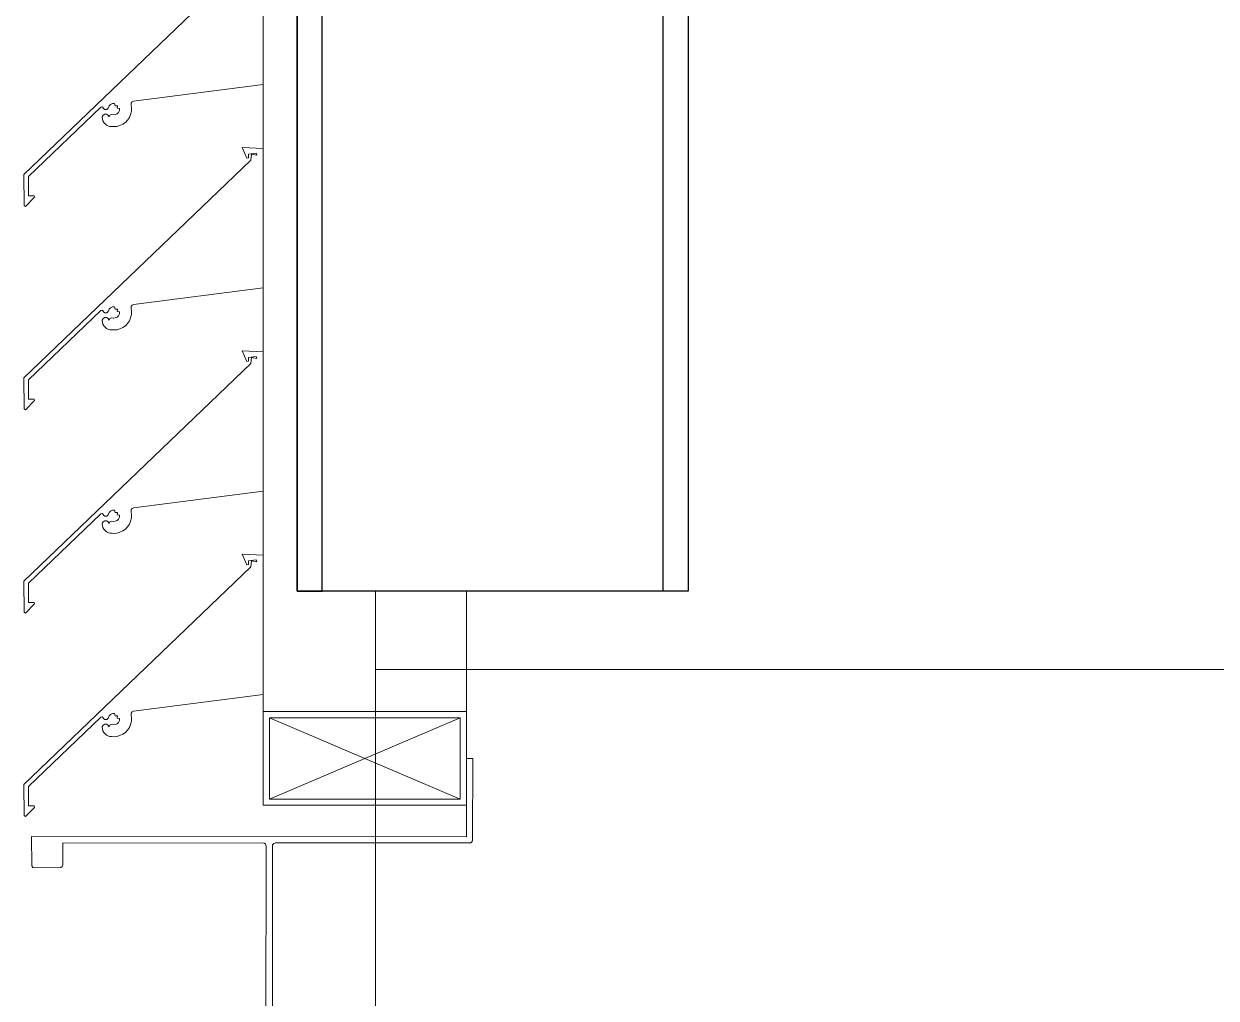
# Model space of a CAD drawing. Header units: millimetres. Extents: x -220592 to 404889, y -217665 to 38245.
# Drawn here: x 27678.1 to 28059.2, y -30120.9 to -29809.4 of the extents above; entities that cross this region are included whole.
import ezdxf

# ---------------------------------------------------------------- set-up
doc = ezdxf.new("R2010")
doc.units = ezdxf.units.MM
doc.set_wipeout_variables(frame=1)
doc.linetypes.add('XKITLINE00', pattern=[0])
for name, color, linetype in [('000 - 0_HIDE_OBJ_FRAMING_DEF_SUB_1', 7, 'Continuous'), ('000 - STRUCTURE_STEEL_FRAMING_SUB_COLOR_1', 7, 'Continuous'), ('000 - STRUCTURE_STEEL_FRAMING_SUB_COLOR_2', 7, 'Continuous'), ('000 - STRUCTURE_STEEL_FRAMING_WIPEOUT_', 7, 'Continuous')]:
    doc.layers.add(name, color=color, linetype=linetype)
doc.layers.add('Part', color=7, linetype='Continuous', lineweight=0)

# ---------------------------------------------------------------- blocks, each defined once
blk = doc.blocks.new('*A14761')
at = {"layer": 'Part', "color": 7, "linetype": 'XKITLINE00', "lineweight": 0}
for p, q in [((-171.648652, 214.556249), (-171.648652, 227.756135)), ((-172.298652, 216.356131), (-172.298652, 216.560427)), ((-172.298652, 215.706131), (-172.298652, 215.910427)), ((-172.298652, 215.056131), (-172.298652, 215.260427)), ((-172.298652, 214.556249), (-172.298652, 214.610427))]:
    blk.add_line(p, q, dxfattribs=at)
blk = doc.blocks.new('*A14820')
at = {"layer": 'Part', "color": 7, "linetype": 'XKITLINE00', "lineweight": 0}
for p, q in [((-172.298462, 215.056123), (-172.366148, 215.058745)), ((-172.366148, 215.058745), (-172.350613, 215.025258)), ((-172.34549, 215.02567), (-172.345361, 215.037861)), ((-172.345361, 215.037861), (-172.320378, 215.041001)), ((-172.335358, 215.037332), (-172.338255, 215.018789)), ((-172.335358, 215.037332), (-172.318342, 215.034428)), ((-172.320378, 215.041001), (-172.318342, 215.034428)), ((-172.298455, 214.610453), (-172.298462, 215.056123)), ((-172.338255, 215.018789), (-173.063377, 214.322543)), ((-172.350613, 215.025258), (-172.34549, 215.02567)), ((-172.712461, 214.557423), (-172.298455, 214.610453)), ((-173.048341, 214.316176), (-172.817326, 214.537579)), ((-172.817326, 214.537579), (-172.812166, 214.538671)), ((-172.812166, 214.538671), (-172.808512, 214.534044)), ((-172.808512, 214.534044), (-172.804048, 214.53019)), ((-172.798154, 214.530396), (-172.793971, 214.534553)), ((-172.793971, 214.534553), (-172.790857, 214.542126)), ((-172.790857, 214.542126), (-172.78619, 214.546913)), ((-172.78619, 214.546913), (-172.780114, 214.549703)), ((-172.780114, 214.549703), (-172.773442, 214.550125)), ((-172.773442, 214.550125), (-172.77112, 214.542735)), ((-172.77112, 214.542735), (-172.763955, 214.541791)), ((-172.763955, 214.541791), (-172.765124, 214.534731)), ((-172.765124, 214.534731), (-172.757418, 214.533625)), ((-172.757418, 214.533625), (-172.757988, 214.527141)), ((-172.720912, 214.545159), (-172.720672, 214.550681)), ((-172.719426, 214.535025), (-172.720912, 214.545159)), ((-172.720672, 214.550681), (-172.717536, 214.555233)), ((-172.719801, 214.524789), (-172.719426, 214.535025)), ((-172.717536, 214.555233), (-172.712461, 214.557423)), ((-172.810019, 214.512761), (-172.812659, 214.507287)), ((-172.812659, 214.507287), (-172.812163, 214.499517)), ((-172.812163, 214.499517), (-172.810428, 214.494021)), ((-172.804875, 214.515998), (-172.810019, 214.512761)), ((-172.798797, 214.51601), (-172.804875, 214.515998)), ((-172.804048, 214.53019), (-172.798154, 214.530396)), ((-172.793641, 214.512792), (-172.798797, 214.51601)), ((-172.790699, 214.50732), (-172.793641, 214.512792)), ((-172.788669, 214.512301), (-172.790699, 214.50732)), ((-172.783858, 214.514708), (-172.788669, 214.512301)), ((-172.77794, 214.513803), (-172.783858, 214.514708)), ((-172.77144, 214.514147), (-172.77794, 214.513803)), ((-172.765472, 214.516745), (-172.77144, 214.514147)), ((-172.76079, 214.521267), (-172.765472, 214.516745)), ((-172.757988, 214.527141), (-172.76079, 214.521267)), ((-172.738758, 214.489423), (-172.731662, 214.49681)), ((-172.731662, 214.49681), (-172.726022, 214.50536)), ((-172.726022, 214.50536), (-172.722024, 214.51479)), ((-172.722024, 214.51479), (-172.719801, 214.524789)), ((-172.810428, 214.494021), (-172.807674, 214.488958)), ((-172.807674, 214.488958), (-172.804002, 214.484515)), ((-172.804002, 214.484515), (-172.799549, 214.480857)), ((-172.799549, 214.480857), (-172.794479, 214.478117)), ((-172.794479, 214.478117), (-172.788978, 214.476398)), ((-172.788978, 214.476398), (-172.78325, 214.475762)), ((-172.78325, 214.475762), (-172.776451, 214.475664)), ((-172.776451, 214.475664), (-172.766238, 214.476449)), ((-172.766238, 214.476449), (-172.756337, 214.479072)), ((-172.756337, 214.479072), (-172.747074, 214.483445)), ((-172.747074, 214.483445), (-172.738758, 214.489423)), ((-173.063377, 214.322543), (-173.062824, 214.223392)), ((-173.047999, 214.25483), (-173.048341, 214.316176)), ((-173.058143, 214.220923), (-173.029494, 214.249812)), ((-173.030579, 214.254733), (-173.047999, 214.25483)), ((-173.029494, 214.249812), (-173.030579, 214.254733)), ((-173.062824, 214.223392), (-173.058143, 214.220923))]:
    blk.add_line(p, q, dxfattribs=at)
blk = doc.blocks.new('*A14821')
at = {"layer": 'Part', "color": 7, "linetype": 'XKITLINE00', "lineweight": 0}
for p, q in [((-172.298462, 215.706123), (-172.366148, 215.708745)), ((-172.366148, 215.708745), (-172.350613, 215.675258)), ((-172.34549, 215.67567), (-172.345361, 215.687861)), ((-172.345361, 215.687861), (-172.320378, 215.691001)), ((-172.335358, 215.687332), (-172.338255, 215.668789)), ((-172.335358, 215.687332), (-172.318342, 215.684428)), ((-172.320378, 215.691001), (-172.318342, 215.684428)), ((-172.298455, 215.260453), (-172.298462, 215.706123)), ((-172.338255, 215.668789), (-173.063377, 214.972543)), ((-172.350613, 215.675258), (-172.34549, 215.67567)), ((-172.712461, 215.207423), (-172.298455, 215.260453)), ((-173.048341, 214.966176), (-172.817326, 215.187579)), ((-172.817326, 215.187579), (-172.812166, 215.188671)), ((-172.812166, 215.188671), (-172.808512, 215.184044)), ((-172.808512, 215.184044), (-172.804048, 215.18019)), ((-172.798154, 215.180396), (-172.793971, 215.184553)), ((-172.793971, 215.184553), (-172.790857, 215.192126)), ((-172.790857, 215.192126), (-172.78619, 215.196913)), ((-172.78619, 215.196913), (-172.780114, 215.199703)), ((-172.780114, 215.199703), (-172.773442, 215.200125)), ((-172.773442, 215.200125), (-172.77112, 215.192735)), ((-172.77112, 215.192735), (-172.763955, 215.191791)), ((-172.763955, 215.191791), (-172.765124, 215.184731)), ((-172.765124, 215.184731), (-172.757418, 215.183625)), ((-172.757418, 215.183625), (-172.757988, 215.177141)), ((-172.720912, 215.195159), (-172.720672, 215.200681)), ((-172.719426, 215.185025), (-172.720912, 215.195159)), ((-172.720672, 215.200681), (-172.717536, 215.205233)), ((-172.719801, 215.174789), (-172.719426, 215.185025)), ((-172.717536, 215.205233), (-172.712461, 215.207423)), ((-172.810019, 215.162761), (-172.812659, 215.157287)), ((-172.812659, 215.157287), (-172.812163, 215.149517)), ((-172.812163, 215.149517), (-172.810428, 215.144021)), ((-172.810428, 215.144021), (-172.807674, 215.138958)), ((-172.804875, 215.165998), (-172.810019, 215.162761)), ((-172.798797, 215.16601), (-172.804875, 215.165998)), ((-172.804048, 215.18019), (-172.798154, 215.180396)), ((-172.793641, 215.162792), (-172.798797, 215.16601)), ((-172.790699, 215.15732), (-172.793641, 215.162792)), ((-172.788669, 215.162301), (-172.790699, 215.15732)), ((-172.783858, 215.164708), (-172.788669, 215.162301)), ((-172.77794, 215.163803), (-172.783858, 215.164708)), ((-172.77144, 215.164147), (-172.77794, 215.163803)), ((-172.765472, 215.166745), (-172.77144, 215.164147)), ((-172.76079, 215.171267), (-172.765472, 215.166745)), ((-172.757988, 215.177141), (-172.76079, 215.171267)), ((-172.738758, 215.139423), (-172.731662, 215.14681)), ((-172.731662, 215.14681), (-172.726022, 215.15536)), ((-172.726022, 215.15536), (-172.722024, 215.16479)), ((-172.722024, 215.16479), (-172.719801, 215.174789)), ((-172.807674, 215.138958), (-172.804002, 215.134515)), ((-172.804002, 215.134515), (-172.799549, 215.130857)), ((-172.799549, 215.130857), (-172.794479, 215.128117)), ((-172.794479, 215.128117), (-172.788978, 215.126398)), ((-172.788978, 215.126398), (-172.78325, 215.125762)), ((-172.78325, 215.125762), (-172.776451, 215.125664)), ((-172.776451, 215.125664), (-172.766238, 215.126449)), ((-172.766238, 215.126449), (-172.756337, 215.129072)), ((-172.756337, 215.129072), (-172.747074, 215.133445)), ((-172.747074, 215.133445), (-172.738758, 215.139423)), ((-173.063377, 214.972543), (-173.062824, 214.873392)), ((-173.047999, 214.90483), (-173.048341, 214.966176)), ((-173.058143, 214.870923), (-173.029494, 214.899812)), ((-173.030579, 214.904733), (-173.047999, 214.90483)), ((-173.029494, 214.899812), (-173.030579, 214.904733)), ((-173.062824, 214.873392), (-173.058143, 214.870923))]:
    blk.add_line(p, q, dxfattribs=at)
blk = doc.blocks.new('*A14822')
at = {"layer": 'Part', "color": 7, "linetype": 'XKITLINE00', "lineweight": 0}
for p, q in [((-172.298462, 216.356123), (-172.366148, 216.358745)), ((-172.366148, 216.358745), (-172.350613, 216.325258)), ((-172.350613, 216.325258), (-172.34549, 216.32567)), ((-172.34549, 216.32567), (-172.345361, 216.337861)), ((-172.345361, 216.337861), (-172.320378, 216.341001)), ((-172.335358, 216.337332), (-172.338255, 216.318789)), ((-172.335358, 216.337332), (-172.318342, 216.334428)), ((-172.320378, 216.341001), (-172.318342, 216.334428)), ((-172.298455, 215.910453), (-172.298462, 216.356123)), ((-172.338255, 216.318789), (-173.063377, 215.622543)), ((-172.712461, 215.857423), (-172.298455, 215.910453)), ((-173.048341, 215.616176), (-172.817326, 215.837579)), ((-172.817326, 215.837579), (-172.812166, 215.838671)), ((-172.812166, 215.838671), (-172.808512, 215.834044)), ((-172.808512, 215.834044), (-172.804048, 215.83019)), ((-172.804048, 215.83019), (-172.798154, 215.830396)), ((-172.798154, 215.830396), (-172.793971, 215.834553)), ((-172.793971, 215.834553), (-172.790857, 215.842126)), ((-172.790857, 215.842126), (-172.78619, 215.846913)), ((-172.78619, 215.846913), (-172.780114, 215.849703)), ((-172.780114, 215.849703), (-172.773442, 215.850125)), ((-172.773442, 215.850125), (-172.77112, 215.842735)), ((-172.77112, 215.842735), (-172.763955, 215.841791)), ((-172.763955, 215.841791), (-172.765124, 215.834731)), ((-172.765124, 215.834731), (-172.757418, 215.833625)), ((-172.757418, 215.833625), (-172.757988, 215.827141)), ((-172.720912, 215.845159), (-172.720672, 215.850681)), ((-172.719426, 215.835025), (-172.720912, 215.845159)), ((-172.720672, 215.850681), (-172.717536, 215.855233)), ((-172.719801, 215.824789), (-172.719426, 215.835025)), ((-172.717536, 215.855233), (-172.712461, 215.857423)), ((-172.810019, 215.812761), (-172.812659, 215.807287)), ((-172.812659, 215.807287), (-172.812163, 215.799517)), ((-172.812163, 215.799517), (-172.810428, 215.794021)), ((-172.810428, 215.794021), (-172.807674, 215.788958)), ((-172.804875, 215.815998), (-172.810019, 215.812761)), ((-172.798797, 215.81601), (-172.804875, 215.815998)), ((-172.793641, 215.812792), (-172.798797, 215.81601)), ((-172.790699, 215.80732), (-172.793641, 215.812792)), ((-172.788669, 215.812301), (-172.790699, 215.80732)), ((-172.783858, 215.814708), (-172.788669, 215.812301)), ((-172.77794, 215.813803), (-172.783858, 215.814708)), ((-172.77144, 215.814147), (-172.77794, 215.813803)), ((-172.765472, 215.816745), (-172.77144, 215.814147)), ((-172.76079, 215.821267), (-172.765472, 215.816745)), ((-172.757988, 215.827141), (-172.76079, 215.821267)), ((-172.738758, 215.789423), (-172.731662, 215.79681)), ((-172.731662, 215.79681), (-172.726022, 215.80536)), ((-172.726022, 215.80536), (-172.722024, 215.81479)), ((-172.722024, 215.81479), (-172.719801, 215.824789)), ((-172.807674, 215.788958), (-172.804002, 215.784515)), ((-172.804002, 215.784515), (-172.799549, 215.780857)), ((-172.799549, 215.780857), (-172.794479, 215.778117)), ((-172.794479, 215.778117), (-172.788978, 215.776398)), ((-172.788978, 215.776398), (-172.78325, 215.775762)), ((-172.78325, 215.775762), (-172.776451, 215.775664)), ((-172.776451, 215.775664), (-172.766238, 215.776449)), ((-172.766238, 215.776449), (-172.756337, 215.779072)), ((-172.756337, 215.779072), (-172.747074, 215.783445)), ((-172.747074, 215.783445), (-172.738758, 215.789423)), ((-173.063377, 215.622543), (-173.062824, 215.523392)), ((-173.047999, 215.55483), (-173.048341, 215.616176)), ((-173.058143, 215.520923), (-173.029494, 215.549812)), ((-173.030579, 215.554733), (-173.047999, 215.55483)), ((-173.029494, 215.549812), (-173.030579, 215.554733)), ((-173.062824, 215.523392), (-173.058143, 215.520923))]:
    blk.add_line(p, q, dxfattribs=at)
blk = doc.blocks.new('*A14823')
at = {"layer": 'Part', "color": 7, "linetype": 'XKITLINE00', "lineweight": 0}
for p, q in [((-172.298462, 217.006123), (-172.366148, 217.008745)), ((-172.366148, 217.008745), (-172.350613, 216.975258)), ((-172.350613, 216.975258), (-172.34549, 216.97567)), ((-172.34549, 216.97567), (-172.345361, 216.987861)), ((-172.345361, 216.987861), (-172.320378, 216.991001)), ((-172.335358, 216.987332), (-172.338255, 216.968789)), ((-172.335358, 216.987332), (-172.318342, 216.984428)), ((-172.320378, 216.991001), (-172.318342, 216.984428)), ((-172.298455, 216.560453), (-172.298462, 217.006123)), ((-172.338255, 216.968789), (-173.063377, 216.272543)), ((-172.712461, 216.507423), (-172.298455, 216.560453)), ((-173.048341, 216.266176), (-172.817326, 216.487579)), ((-172.817326, 216.487579), (-172.812166, 216.488671)), ((-172.812166, 216.488671), (-172.808512, 216.484044)), ((-172.808512, 216.484044), (-172.804048, 216.48019)), ((-172.804048, 216.48019), (-172.798154, 216.480396)), ((-172.798154, 216.480396), (-172.793971, 216.484553)), ((-172.793971, 216.484553), (-172.790857, 216.492126)), ((-172.790857, 216.492126), (-172.78619, 216.496913)), ((-172.78619, 216.496913), (-172.780114, 216.499703)), ((-172.780114, 216.499703), (-172.773442, 216.500125)), ((-172.773442, 216.500125), (-172.77112, 216.492735)), ((-172.77112, 216.492735), (-172.763955, 216.491791)), ((-172.763955, 216.491791), (-172.765124, 216.484731)), ((-172.765124, 216.484731), (-172.757418, 216.483625)), ((-172.757988, 216.477141), (-172.76079, 216.471267)), ((-172.757418, 216.483625), (-172.757988, 216.477141)), ((-172.720912, 216.495159), (-172.720672, 216.500681)), ((-172.719426, 216.485025), (-172.720912, 216.495159)), ((-172.720672, 216.500681), (-172.717536, 216.505233)), ((-172.719801, 216.474789), (-172.719426, 216.485025)), ((-172.717536, 216.505233), (-172.712461, 216.507423)), ((-172.810019, 216.462761), (-172.812659, 216.457287)), ((-172.812659, 216.457287), (-172.812163, 216.449517)), ((-172.812163, 216.449517), (-172.810428, 216.444021)), ((-172.810428, 216.444021), (-172.807674, 216.438958)), ((-172.804875, 216.465998), (-172.810019, 216.462761)), ((-172.807674, 216.438958), (-172.804002, 216.434515)), ((-172.798797, 216.46601), (-172.804875, 216.465998)), ((-172.793641, 216.462792), (-172.798797, 216.46601)), ((-172.790699, 216.45732), (-172.793641, 216.462792)), ((-172.788669, 216.462301), (-172.790699, 216.45732)), ((-172.783858, 216.464708), (-172.788669, 216.462301)), ((-172.77794, 216.463803), (-172.783858, 216.464708)), ((-172.77144, 216.464147), (-172.77794, 216.463803)), ((-172.765472, 216.466745), (-172.77144, 216.464147)), ((-172.76079, 216.471267), (-172.765472, 216.466745)), ((-172.747074, 216.433445), (-172.738758, 216.439423)), ((-172.738758, 216.439423), (-172.731662, 216.44681)), ((-172.731662, 216.44681), (-172.726022, 216.45536)), ((-172.726022, 216.45536), (-172.722024, 216.46479)), ((-172.722024, 216.46479), (-172.719801, 216.474789)), ((-172.804002, 216.434515), (-172.799549, 216.430857)), ((-172.799549, 216.430857), (-172.794479, 216.428117)), ((-172.794479, 216.428117), (-172.788978, 216.426398)), ((-172.788978, 216.426398), (-172.78325, 216.425762)), ((-172.78325, 216.425762), (-172.776451, 216.425664)), ((-172.776451, 216.425664), (-172.766238, 216.426449)), ((-172.766238, 216.426449), (-172.756337, 216.429072)), ((-172.756337, 216.429072), (-172.747074, 216.433445)), ((-173.063377, 216.272543), (-173.062824, 216.173392)), ((-173.047999, 216.20483), (-173.048341, 216.266176)), ((-173.062824, 216.173392), (-173.058143, 216.170923)), ((-173.058143, 216.170923), (-173.029494, 216.199812)), ((-173.030579, 216.204733), (-173.047999, 216.20483)), ((-173.029494, 216.199812), (-173.030579, 216.204733))]:
    blk.add_line(p, q, dxfattribs=at)
blk = doc.blocks.new('*A14834')
at = {"layer": 'Part', "color": 7, "linetype": 'XKITLINE00', "lineweight": 0}
for p, q in [((-172.298652, 214.256249), (-172.298652, 214.556249)), ((-171.648652, 214.556249), (-172.298652, 214.556249)), ((-172.278652, 214.276249), (-171.668652, 214.536249)), ((-172.278652, 214.536249), (-171.668652, 214.276249)), ((-172.278652, 214.276249), (-172.278652, 214.536249)), ((-172.278652, 214.536249), (-171.668652, 214.536249)), ((-171.668652, 214.536249), (-171.668652, 214.276249)), ((-171.648652, 214.256249), (-171.648652, 214.556249)), ((-171.668652, 214.276249), (-172.278652, 214.276249)), ((-172.298652, 214.256249), (-171.648652, 214.256249))]:
    blk.add_line(p, q, dxfattribs=at)
blk = doc.blocks.new('*A14835')
at = {"layer": 'Part', "color": 7, "linetype": 'XKITLINE00', "lineweight": 0}
for p, q in [((-171.648937, 214.40603), (-171.648981, 214.15603)), ((-171.628937, 214.406027), (-171.648937, 214.40603)), ((-171.628982, 214.146027), (-171.628937, 214.406027)), ((-171.648981, 214.15603), (-173.03898, 214.156273)), ((-173.03898, 214.156273), (-173.038236, 214.062446)), ((-172.938996, 214.066255), (-172.938984, 214.136255)), ((-172.938984, 214.136255), (-172.295157, 214.135382)), ((-172.295157, 214.135382), (-172.29067, 214.131698)), ((-172.29067, 214.131698), (-172.288986, 214.126142)), ((-172.288986, 214.126142), (-172.289912, 213.182315)), ((-172.26915, 213.186138), (-172.268986, 214.126138)), ((-172.268986, 214.126138), (-172.268224, 214.129965)), ((-172.268224, 214.129965), (-172.26454, 214.134452)), ((-172.26454, 214.134452), (-172.258984, 214.136137)), ((-172.258984, 214.136137), (-171.635157, 214.136789)), ((-171.635157, 214.136789), (-171.630669, 214.140471)), ((-171.630669, 214.140471), (-171.628982, 214.146027)), ((-173.038236, 214.062446), (-173.034553, 214.057957)), ((-173.034553, 214.057957), (-173.028998, 214.056271)), ((-173.028998, 214.056271), (-172.945171, 214.057018)), ((-172.945171, 214.057018), (-172.940682, 214.0607)), ((-172.940682, 214.0607), (-172.938996, 214.066255)), ((-173.039139, 213.246273), (-173.039155, 213.156273)), ((-173.037453, 213.251828), (-173.039139, 213.246273)), ((-173.032965, 213.25551), (-173.037453, 213.251828)), ((-172.949138, 213.256257), (-173.032965, 213.25551)), ((-172.943582, 213.254571), (-172.949138, 213.256257)), ((-172.9399, 213.250082), (-172.943582, 213.254571)), ((-172.939152, 213.176255), (-172.9399, 213.250082)), ((-172.299152, 213.176144), (-172.939152, 213.176255)), ((-172.293596, 213.177828), (-172.299152, 213.176144)), ((-172.289912, 213.182315), (-172.293596, 213.177828)), ((-172.267465, 213.180582), (-172.26915, 213.186138)), ((-172.262978, 213.176899), (-172.267465, 213.180582)), ((-171.639152, 213.176028), (-172.262978, 213.176899)), ((-171.633596, 213.174342), (-171.639152, 213.176028)), ((-171.629914, 213.169854), (-171.633596, 213.174342)), ((-171.629199, 212.906027), (-171.629914, 213.169854)), ((-173.039155, 213.156273), (-171.649155, 213.15603)), ((-171.649155, 213.15603), (-171.649199, 212.90603)), ((-171.649199, 212.90603), (-171.629199, 212.906027))]:
    blk.add_line(p, q, dxfattribs=at)
blk = doc.blocks.new('*A13473')
at = {"layer": '000 - 0_HIDE_OBJ_FRAMING_DEF_SUB_1', "color": 7, "linetype": 'XKITLINE00', "lineweight": 0}
blk.add_line((-170.903352, 214.690805), (-170.903352, 214.940805), dxfattribs=at)
blk = doc.blocks.new('*A14683')
at = {"layer": '000 - 0_HIDE_OBJ_FRAMING_DEF_SUB_1', "color": 7, "linetype": 'XKITLINE00', "lineweight": 0}
for p, q in [((-170.903349, 214.690805), (-166.903349, 214.690805)), ((-170.903349, 212.690805), (-170.903349, 214.690805))]:
    blk.add_line(p, q, dxfattribs=at)
blk = doc.blocks.new('*A14736')
at = {"layer": '000 - 0_HIDE_OBJ_FRAMING_DEF_SUB_1', "color": 7, "linetype": 'XKITLINE00', "lineweight": 0}
for p, q in [((-171.153485, 242.190805), (-171.153485, 214.940805)), ((-171.073485, 214.940805), (-171.073485, 242.190805)), ((-169.983485, 214.940805), (-169.983485, 242.190805)), ((-169.903485, 214.940805), (-169.903485, 217.690805)), ((-169.903485, 214.940805), (-171.153485, 214.940805))]:
    blk.add_line(p, q, dxfattribs=at)
blk = doc.blocks.new('W-1-PP18-ST_20260402-011103_LOWER_PL')
at = {"layer": '000 - 0_HIDE_OBJ_FRAMING_DEF_SUB_1', "color": 7, "lineweight": 0, "xscale": 100, "yscale": 100, "zscale": 100}
for name in ['*A13473', '*A14736', '*A14683']:
    blk.add_blockref(name, (17759.3349, -35779.0805), dxfattribs=at)
blk = doc.blocks.new('*U17627')
at = {"color": 7}
blk.add_wipeout([(0, 0), (0, 125), (5746.4974, 125), (5746.4974, 0)], dxfattribs=at).dxf.layer = '000 - STRUCTURE_STEEL_FRAMING_WIPEOUT_'
at = {"layer": '000 - STRUCTURE_STEEL_FRAMING_SUB_COLOR_1', "color": 7}
for points in [[(0, 125), (0, 117), (5746.4974, 117), (5746.4974, 125)], [(0, 0), (0, 8), (5746.4974, 8), (5746.4974, 0)]]:
    blk.add_lwpolyline(points, close=True, dxfattribs=at)
at = {"layer": '000 - STRUCTURE_STEEL_FRAMING_SUB_COLOR_2', "color": 7}
blk.add_lwpolyline([(0, 0), (0, 125), (5746.4974, 125), (5746.4974, 0)], close=True, dxfattribs=at)
blk = doc.blocks.new('W-1-PP18-ST_20260402-014810LOPL_MAIN_ST')
at = {"color": 7, "rotation": 90}
blk.add_blockref('*U17627', (769, -14285), dxfattribs=at)

msp = doc.modelspace()

# ---------------------------------------------------------------- block references
at = {"color": 7, "lineweight": 0, "xscale": 100, "yscale": 100, "zscale": 100}
for name in ['*A14761', '*A14823', '*A14822', '*A14821', '*A14820', '*A14834', '*A14835']:
    msp.add_blockref(name, (44984.4833, -51484.8507), dxfattribs=at)

# ---------------------------------------------------------------- next in the draw order: block references
at = {"layer": 'Defpoints', "color": 7}
msp.add_blockref('W-1-PP18-ST_20260402-011103_LOWER_PL', (27121.4984, -15705.7702), dxfattribs=at)

# ---------------------------------------------------------------- next in the draw order: block references
msp.add_blockref('W-1-PP18-ST_20260402-014810LOPL_MAIN_ST', (27121.4984, -15705.7702), dxfattribs=at)

doc.saveas('drawing.dxf')
